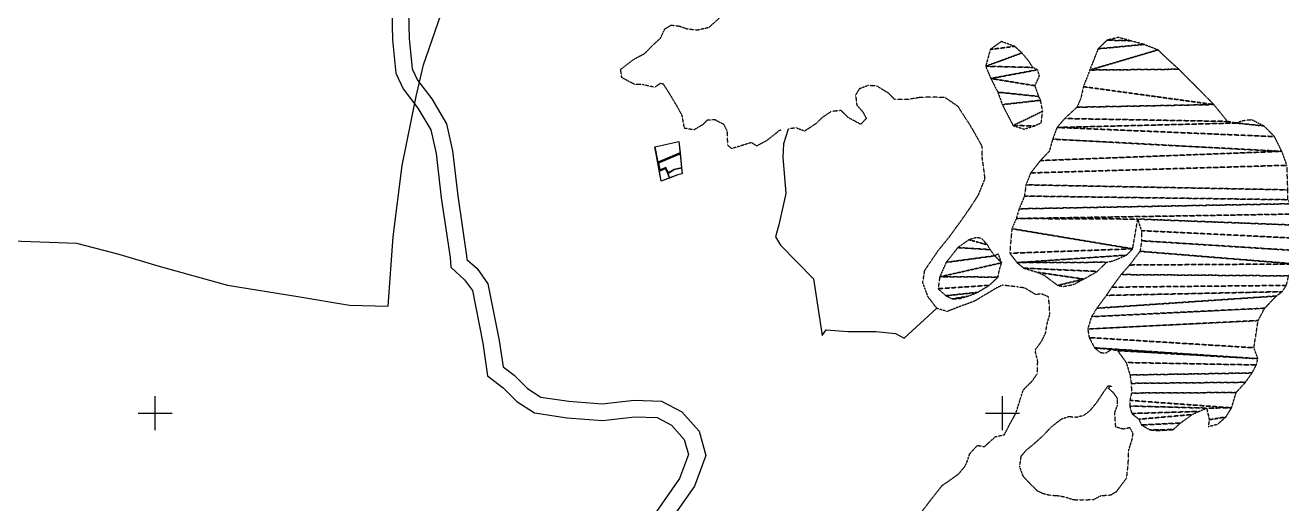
# Model space of a CAD drawing. Header units: metres. Extents: x 615331 to 657292, y 1301217 to 1321009.
# Drawn here: x 634580 to 636063, y 1317788 to 1318354 of the extents above; entities that cross this region are included whole.
import ezdxf

# ---------------------------------------------------------------- set-up
doc = ezdxf.new("R2010")
doc.units = ezdxf.units.M
doc.linetypes.add('HIDDEN', pattern=[0.375, 0.25, -0.125])
for name, color, linetype in [('2', 1, 'Continuous'), ('3', 7, 'Continuous'), ('42', 7, 'Continuous'), ('CIRCULO PI', 2, 'Continuous'), ('CVL_CUADCON_LIN', 8, 'Continuous')]:
    doc.layers.add(name, color=color, linetype=linetype)
picture_1 = doc.add_image_def('image2.jpg', size_in_pixel=(1123, 633))

# ---------------------------------------------------------------- blocks, each defined once
blk = doc.blocks.new('COORD')
at = {"layer": '42', "color": 2, "linetype": 'Continuous'}
for p, q in [((0, -2), (0, 2)), ((-2, 0), (2, 0))]:
    blk.add_line(p, q, dxfattribs=at)
blk = doc.blocks.new('COORD$')
at = {"layer": '42', "color": 2, "linetype": 'Continuous'}
blk.add_blockref('COORD', (0, 0), dxfattribs=at)

msp = doc.modelspace()

# ---------------------------------------------------------------- linework, layer by layer
at = {"color": 4}
msp.add_lwpolyline([(635351.65255, 1318216.25501), (635355.30755, 1318178.12981), (635350.18139, 1318176.99625), (635330.70778, 1318169.40752), (635323.21672, 1318210.07331)], close=True, dxfattribs=at)
at = {"layer": '2', "color": 1, "linetype": 'Continuous'}
for points in [[(634260.28523, 1318229.55108), (634386.17323, 1318239.04108), (634408.47623, 1318105.01908), (634499.99823, 1318101.41908), (634640.83523, 1318096.31208), (634690.78723, 1318083.11508), (634736.67823, 1318069.36508), (634818.75123, 1318046.84808), (634901.73923, 1318033.49408), (634962.84323, 1318022.95908), (635008.59623, 1318021.92108), (635014.30723, 1318103.86108), (635025.07923, 1318187.88808), (635041.46823, 1318269.43308), (635050.20923, 1318306.65108), (635101.44923, 1318454.68108), (635168.80323, 1318476.76008), (635304.53923, 1318519.91208), (635236.44823, 1318611.74308), (635086.22523, 1318545.55108)], [(635012.76453, 1318370.55699), (635013.7648, 1318336.52691), (635017.43714, 1318296.82583), (635026.18078, 1318278.47363), (635043.59463, 1318255.79176), (635058.89951, 1318229.94478), (635065.23341, 1318201.98912), (635071.23504, 1318149.66922), (635081.60851, 1318079.17388), (635082.4409, 1318067.9754), (635098.6831, 1318053.14598), (635107.81496, 1318040.42941), (635120.09454, 1317978.0943), (635125.83737, 1317939.55987), (635144.1011, 1317925.4791), (635160.49369, 1317909.43938), (635181.35253, 1317895.83691), (635219.60074, 1317890.10353), (635261.3569, 1317886.91763), (635299.36728, 1317891.09965), (635325.81856, 1317890.29901), (635342.65182, 1317881.4858), (635357.88326, 1317864.66208), (635362.69226, 1317846.63636), (635352.26984, 1317818.59544), (635313.34312, 1317762.43041)], [(635032.42503, 1318369.11339), (635033.34782, 1318337.71924), (635036.64181, 1318302.1084), (635042.99434, 1318288.77493), (635059.86706, 1318266.79789), (635077.34329, 1318237.28393), (635084.59378, 1318205.28276), (635090.68124, 1318152.21467), (635101.11186, 1318081.33088), (635101.41879, 1318077.2017), (635113.41702, 1318066.2471), (635126.23056, 1318048.40362), (635139.42262, 1317981.43642), (635144.06807, 1317950.26546), (635156.98947, 1317940.30345), (635172.82546, 1317924.80835), (635188.48503, 1317914.59643), (635221.80305, 1317909.60209), (635261.0277, 1317906.60934), (635298.58783, 1317910.74181), (635330.91916, 1317909.7632), (635354.84334, 1317897.23747), (635375.60643, 1317874.30382), (635383.24882, 1317845.65766), (635369.79164, 1317809.45193), (635331.20208, 1317753.77335)], [(635480.54523, 1318231.00808), (635475.09723, 1318213.54508), (635474.25323, 1318197.77108), (635477.76923, 1318155.08908), (635469.53523, 1318117.87708), (635465.62523, 1318103.59508), (635471.32123, 1318093.99308), (635510.38223, 1318054.23408), (635520.77023, 1317987.21508), (635525.27223, 1317993.87408), (635550.70323, 1317992.11208), (635583.74023, 1317991.95608), (635607.14423, 1317989.66308), (635617.36923, 1317984.17808), (635655.88023, 1318019.36208)]]:
    msp.add_lwpolyline(points, dxfattribs=at)
at = {"layer": '3', "color": 30, "linetype": 'HIDDEN'}
for points in [[(635472.74923, 1318229.78808), (635470.34523, 1318229.41208), (635454.73823, 1318217.03708), (635443.37623, 1318211.06308), (635436.98123, 1318215.05508), (635426.09823, 1318211.62808), (635413.69423, 1318207.92808), (635409.33023, 1318211.94408), (635408.63423, 1318228.45208), (635404.73423, 1318236.28508), (635394.25723, 1318241.75508), (635385.11523, 1318241.65108), (635379.59123, 1318235.99708), (635369.24523, 1318230.03508), (635358.04823, 1318231.93908), (635355.33423, 1318247.15408), (635349.36823, 1318258.01208), (635342.89423, 1318268.86408), (635333.57923, 1318283.75008), (635329.75523, 1318284.97608), (635323.20423, 1318280.32808), (635308.69123, 1318283.46508), (635299.03423, 1318283.86308), (635284.21423, 1318291.57008), (635282.83123, 1318301.46408), (635298.18923, 1318313.32808), (635311.06623, 1318320.08208), (635321.61123, 1318330.87508), (635329.65623, 1318338.08208), (635334.86523, 1318349.06708), (635342.17823, 1318353.72508), (635352.09723, 1318352.56808), (635361.27723, 1318349.36908), (635373.23123, 1318347.98108), (635387.16523, 1318351.19008), (635398.98223, 1318361.74308)], [(635655.88023, 1318019.36208), (635645.56423, 1318032.96608), (635639.27523, 1318049.91808), (635641.65223, 1318064.17508), (635657.89023, 1318087.99208), (635669.66323, 1318102.35608), (635684.41823, 1318122.59808), (635696.41423, 1318139.76008), (635705.14623, 1318153.58108), (635712.80423, 1318172.47208), (635711.12623, 1318185.92008), (635709.20023, 1318198.85608), (635709.31823, 1318210.80008), (635696.35523, 1318233.77508), (635680.84123, 1318257.73708), (635665.48123, 1318268.23308), (635648.20323, 1318268.79808), (635635.25623, 1318268.14208), (635621.56523, 1318265.95308), (635606.32723, 1318265.77808), (635598.61823, 1318273.56708), (635584.80823, 1318281.79408), (635574.89523, 1318282.44308), (635564.52623, 1318278.51308), (635560.03823, 1318271.09308), (635561.44223, 1318259.42108), (635568.64923, 1318251.11808), (635572.79923, 1318243.54308), (635566.02123, 1318236.60408), (635551.70923, 1318244.31808), (635542.97523, 1318252.85708), (635531.30423, 1318251.70708), (635520.46523, 1318244.46908), (635513.43223, 1318237.52808), (635499.81923, 1318228.47908), (635489.61423, 1318232.42708), (635480.54523, 1318231.00808)], [(635635.55123, 1317775.70508), (635647.56123, 1317791.59608), (635662.08223, 1317810.05708), (635681.73523, 1317824.00308), (635689.00123, 1317832.72508), (635691.72823, 1317838.60108), (635694.67423, 1317847.52808), (635703.70423, 1317857.54108), (635712.10223, 1317856.11208), (635725.17523, 1317867.95008), (635735.56423, 1317870.10208), (635742.27323, 1317883.13808), (635748.99423, 1317895.15708), (635753.89923, 1317910.45908), (635757.82023, 1317922.95508), (635768.36823, 1317933.49308), (635774.36723, 1317941.94708), (635774.96123, 1317956.69108), (635771.76223, 1317969.86808), (635779.76423, 1317980.88608), (635784.23123, 1317990.08408), (635786.13223, 1318001.54008), (635789.30923, 1318012.50308), (635787.80623, 1318032.81308), (635779.12823, 1318036.52608), (635772.79023, 1318035.43708), (635759.49123, 1318043.41608), (635751.09623, 1318044.59008), (635741.43123, 1318045.75008), (635733.03823, 1318046.67108), (635725.20923, 1318042.77008), (635700.23423, 1318027.74608), (635682.27523, 1318021.18908), (635668.11423, 1318015.69108), (635655.88023, 1318019.36208)], [(635862.93123, 1317926.95108), (635857.58923, 1317927.65308), (635850.84223, 1317917.92008), (635844.85123, 1317908.70408), (635836.33523, 1317898.18808), (635829.03123, 1317892.76908), (635820.67423, 1317890.64108), (635811.52223, 1317891.29808), (635802.66523, 1317888.40208), (635791.08423, 1317879.37608), (635781.04523, 1317868.84308), (635770.48523, 1317859.32108), (635761.17623, 1317851.59208), (635755.15923, 1317844.66208), (635753.26123, 1317832.95208), (635757.45823, 1317821.31108), (635766.45723, 1317811.75908), (635774.42023, 1317803.97308), (635780.80423, 1317800.99708), (635789.21123, 1317798.80608), (635797.59823, 1317798.39308), (635807.26923, 1317796.72508), (635816.95823, 1317793.53308), (635828.90023, 1317793.16108), (635841.08423, 1317793.80908), (635849.67023, 1317798.22708), (635861.34423, 1317799.12208), (635868.15423, 1317803.26608), (635879.91123, 1317819.15408), (635881.75123, 1317835.94608), (635882.33023, 1317851.96008), (635886.00923, 1317863.43708), (635887.44223, 1317871.33008), (635883.80623, 1317878.40308), (635875.95023, 1317876.78908), (635867.03223, 1317879.22808), (635865.82223, 1317896.23908), (635869.02523, 1317904.91508), (635869.19123, 1317912.54008), (635865.05523, 1317918.84508), (635858.38223, 1317924.86708), (635860.26023, 1317927.30208)]]:
    msp.add_lwpolyline(points, dxfattribs=at)
at = {"layer": 'CVL_CUADCON_LIN', "color": 2, "ltscale": 0.5}
for p, q in [((635326.56822, 1318191.87942), (635352.93132, 1318202.91617)), ((635328.50666, 1318181.35647), (635326.56822, 1318191.87942)), ((635327.69765, 1318191.26815), (635353.03124, 1318201.8739)), ((635329.26821, 1318182.74225), (635327.69765, 1318191.26815)), ((635352.93132, 1318202.91617), (635354.6443, 1318185.04809)), ((635335.73967, 1318184.27599), (635328.50666, 1318181.35647)), ((635336.22794, 1318185.55147), (635329.26821, 1318182.74225)), ((635338.49161, 1318178.66446), (635335.73967, 1318184.27599)), ((635339.35123, 1318179.18273), (635336.22794, 1318185.55147)), ((635345.8566, 1318183.10484), (635338.49161, 1318178.66446)), ((635354.6443, 1318185.04809), (635345.8566, 1318183.10484))]:
    msp.add_line(p, q, dxfattribs=at)
at = {"layer": 'CVL_CUADCON_LIN', "color": 2, "ltscale": 0.5, "flags": 128}
for points in [[(635351.65255, 1318216.25501), (635352.93132, 1318202.91617), (635326.56822, 1318191.87942), (635323.21672, 1318210.07331)], [(635354.6443, 1318185.04809), (635355.30755, 1318178.12981), (635350.18139, 1318176.99625), (635340.59717, 1318173.26134), (635338.49161, 1318178.66446), (635345.8566, 1318183.10484)]]:
    msp.add_lwpolyline(points, close=True, dxfattribs=at)
at = {"layer": 'CVL_CUADCON_LIN', "color": 6, "ltscale": 0.5, "flags": 128}
for points in [[(635323.21672, 1318210.07331), (635326.56822, 1318191.87942), (635352.93132, 1318202.91617)], [(635351.65255, 1318216.25501), (635352.93132, 1318202.91617)], [(635326.56822, 1318191.87942), (635328.50666, 1318181.35647)], [(635352.93132, 1318202.91617), (635354.6443, 1318185.04809)], [(635350.18139, 1318176.99625), (635340.49117, 1318173.22004)], [(635354.6443, 1318185.04809), (635345.8566, 1318183.10484)]]:
    msp.add_lwpolyline(points, dxfattribs=at)
for points in [[(635353.03124, 1318201.8739), (635354.6443, 1318185.04809), (635345.8566, 1318183.10484), (635339.35123, 1318179.18273), (635336.22794, 1318185.55147), (635329.26821, 1318182.74225), (635327.69765, 1318191.26815)], [(635328.50666, 1318181.35647), (635335.73967, 1318184.27599), (635338.49161, 1318178.66446), (635340.59717, 1318173.26134), (635330.70778, 1318169.40752)], [(635354.6443, 1318185.04809), (635355.30755, 1318178.12981), (635350.18139, 1318176.99625), (635340.59717, 1318173.26134), (635338.49161, 1318178.66446), (635345.8566, 1318183.10484)]]:
    msp.add_lwpolyline(points, close=True, dxfattribs=at)
at = {"layer": 'CVL_CUADCON_LIN', "color": 3, "ltscale": 0.5, "flags": 128}
for points in [[(635338.49161, 1318178.66446), (635335.73967, 1318184.27599), (635328.50666, 1318181.35647)], [(635345.8566, 1318183.10484), (635338.49161, 1318178.66446), (635340.59717, 1318173.26134)]]:
    msp.add_lwpolyline(points, dxfattribs=at)

# ---------------------------------------------------------------- block references
at = {"layer": '42', "color": 1, "linetype": 'Continuous', "xscale": 10, "yscale": 10}
for p in [(634733.49623, 1317895.48808), (635733.49623, 1317895.48808)]:
    msp.add_blockref('COORD$', p, dxfattribs=at)

# ---------------------------------------------------------------- pictures from other files: only their frames are drawn
at = {"layer": 'CIRCULO PI'}
image = msp.add_image(picture_1, insert=(633770.17231, 1316661.08331), size_in_units=(3689.82738, 2079.84037), dxfattribs=at)
image.dxf.flags = 7

# ---------------------------------------------------------------- meshes
at = {"layer": '3', "color": 30, "linetype": 'HIDDEN'}
mesh = msp.add_polyface(dxfattribs=at)
corners = [(635886.98023, 1318089.59508), (635744.46823, 1318113.37508), (635742.00523, 1318084.38008), (635879.69923, 1318082.14308), (635750.51423, 1318073.29708), (635856.17323, 1318073.74208), (635845.12023, 1318062.94408), (635758.46223, 1318066.78108), (635829.22223, 1318053.86908), (635774.77423, 1318061.88608), (635798.57323, 1318046.40408), (635884.17223, 1318335.27508), (635856.73123, 1318335.97708), (635900.22423, 1318330.88408), (635846.18123, 1318325.69308), (635916.80723, 1318324.46808), (635836.30723, 1318300.67808), (635941.45223, 1318301.62608), (635982.82323, 1318259.91908), (635828.91123, 1318281.02808), (635821.31423, 1318256.80208), (635998.79823, 1318240.02808), (635806.73523, 1318243.42208), (636008.98023, 1318238.11208), (635797.71123, 1318232.90108), (636054.37523, 1318222.11508), (636062.95723, 1318204.68008), (635792.53523, 1318219.12108), (635778.09223, 1318193.80008), (636068.98723, 1318188.23308), (635766.57523, 1318179.18508), (636070.08023, 1318159.27808), (635761.14823, 1318165.14708), (636070.21323, 1318147.59108), (635759.26723, 1318151.91308), (636073.06223, 1318142.79608), (635753.08923, 1318136.85008), (636080.82023, 1318130.68808), (635749.66423, 1318125.37708), (636082.49523, 1318117.49408), (635892.92823, 1318124.72808), (636083.94223, 1318102.01108), (635897.14823, 1318111.05508), (636084.61923, 1318087.28108), (635897.53923, 1318099.11708), (636079.46223, 1318071.72208), (635895.64923, 1318086.64508), (635883.38823, 1318070.49608), (636070.98723, 1318057.65008), (635873.35723, 1318059.20108), (636068.32123, 1318046.43908), (635862.35123, 1318044.33808), (636063.32623, 1318039.01308), (635855.85823, 1318034.60808), (636056.52723, 1318033.85308), (635844.60123, 1318019.48708), (636042.72223, 1318019.46608), (635838.36523, 1318009.50608), (636035.01423, 1318004.89408), (635833.95923, 1317994.97208), (636030.04723, 1317972.82108), (635835.59923, 1317984.82708), (636034.76623, 1317959.91608), (635842.08823, 1317972.70508), (635869.04923, 1317969.45608), (636032.81923, 1317952.52508), (635879.37023, 1317955.34408), (636027.84723, 1317943.06708), (635883.85623, 1317940.65808), (636020.09923, 1317932.05208), (635885.23923, 1317930.76408), (636009.06123, 1317919.98308), (635885.62423, 1317919.33408), (636003.67923, 1317901.88108), (635883.69123, 1317910.67308), (635974.21923, 1317901.54408), (635883.51223, 1317904.06408), (635965.12023, 1317897.62808), (635885.90023, 1317895.19808), (635957.28823, 1317893.98108), (635894.35923, 1317888.43408), (635943.17923, 1317883.91008), (635897.48523, 1317881.60908), (635934.88523, 1317876.19208), (635907.45623, 1317875.87908), (635996.94423, 1317891.13208), (635977.42423, 1317887.85908), (635862.17423, 1317970.90208), (636041.78623, 1318234.67608), (635863.77423, 1318075.35408), (635816.85023, 1318047.37508), (635805.44523, 1318045.21208), (635782.17723, 1318058.66708), (635742.88723, 1318096.07808), (635788.63423, 1318204.84708), (635825.76723, 1318267.27108), (635870.15723, 1318339.18008), (635928.87723, 1318312.91708), (636017.07823, 1318240.74608), (636027.47923, 1318241.88108), (635987.38923, 1317882.63708), (635975.99323, 1317879.71208), (635917.11923, 1317874.97308), (635855.11323, 1317966.50108), (635848.75523, 1317967.19108), (635887.89023, 1318076.64608)]
mesh.append_faces([[corners[k] for k in face] for face in [(8, 10, 91, 90), (12, 11, 96), (83, 84, 102), (85, 86, 101, 100), (87, 63, 104, 103), (23, 88, 99, 98)]], dxfattribs={"vtx0": -1, "color": 30})
mesh.append_faces([[corners[k] for k in face] for face in [(3, 4, 5, 89), (15, 16, 17, 97)]], dxfattribs={"vtx0": -1, "vtx1": -1, "color": 30})
mesh.append_faces([[corners[k] for k in face] for face in [(37, 38, 40, 39)]], dxfattribs={"vtx0": -1, "vtx1": -1, "vtx2": -1, "color": 30})
mesh.append_faces([[corners[k] for k in face] for face in [(23, 24, 25, 88), (62, 63, 87, 64)]], dxfattribs={"vtx0": -1, "vtx1": -1, "vtx3": -1, "color": 30})
mesh.append_faces([[corners[k] for k in face] for face in [(1, 0, 40, 38), (0, 2, 4, 3), (5, 4, 7, 6), (6, 7, 9, 8), (11, 12, 14, 13), (13, 14, 16, 15), (17, 16, 19, 18), (18, 20, 22, 21), (21, 22, 24, 23), (25, 24, 27, 26), (26, 28, 30, 29), (29, 30, 32, 31), (31, 32, 34, 33), (33, 34, 36, 35), (35, 36, 38, 37), (39, 40, 42, 41), (41, 42, 44, 43), (43, 44, 46, 45), (45, 47, 49, 48), (48, 49, 51, 50), (50, 51, 53, 52), (52, 53, 55, 54), (54, 55, 57, 56), (56, 57, 59, 58), (58, 59, 61, 60), (60, 61, 63, 62), (62, 64, 66, 65), (65, 66, 68, 67), (67, 68, 70, 69), (69, 70, 72, 71), (71, 72, 74, 73), (75, 76, 78, 77), (77, 78, 80, 79), (79, 80, 82, 81), (81, 82, 84, 83), (86, 85, 73, 75)]], dxfattribs={"vtx0": -1, "vtx2": -1, "color": 30})
mesh.append_faces([[corners[k] for k in face] for face in [(73, 74, 76, 75)]], dxfattribs={"vtx0": -1, "vtx2": -1, "vtx3": -1, "color": 30})
mesh.append_faces([[corners[k] for k in face] for face in [(0, 1, 93, 2), (8, 9, 92, 10), (18, 19, 95, 20), (26, 27, 94, 28), (45, 46, 105, 47)]], dxfattribs={"vtx0": -1, "vtx3": -1, "color": 30})
mesh = msp.add_polyface(dxfattribs=at)
corners = [(635747.84923, 1318328.63408), (635718.93523, 1318325.00008), (635756.32023, 1318320.85408), (635713.57423, 1318305.11908), (635769.21623, 1318303.72308), (635774.83523, 1318300.99208), (635719.58123, 1318290.70408), (635771.74823, 1318282.15308), (635776.21123, 1318269.49908), (635727.89323, 1318274.53708), (635778.29523, 1318264.95008), (635733.14123, 1318259.85908), (635780.72923, 1318252.01808), (635745.87023, 1318235.10408), (635771.52723, 1318234.88908), (635776.95123, 1318293.64708), (635764.30323, 1318311.28908), (635732.03623, 1318334.29708), (635758.87223, 1318230.93308), (635779.10523, 1318238.53308)]
mesh.append_faces([[corners[k] for k in face] for face in [(1, 0, 17), (14, 13, 18)]], dxfattribs={"vtx0": -1, "color": 30})
mesh.append_faces([[corners[k] for k in face] for face in [(2, 3, 4, 16), (5, 6, 7, 15), (12, 13, 14, 19)]], dxfattribs={"vtx0": -1, "vtx1": -1, "color": 30})
mesh.append_faces([[corners[k] for k in face] for face in [(0, 1, 3, 2), (4, 3, 6, 5), (7, 6, 9, 8), (8, 9, 11, 10), (10, 11, 13, 12)]], dxfattribs={"vtx0": -1, "vtx2": -1, "color": 30})
mesh = msp.add_polyface(dxfattribs=at)
corners = [(635732.22823, 1318073.08808), (635724.25923, 1318081.38208), (635659.26523, 1318056.49908), (635728.10223, 1318056.27008), (635717.80023, 1318046.49608), (635657.39323, 1318042.50208), (635704.17923, 1318038.21008), (635666.63223, 1318034.22308), (635692.04023, 1318033.49708), (635674.04123, 1318030.49608), (635715.73023, 1318094.24308), (635693.81623, 1318100.34508), (635718.84223, 1318088.68808), (635680.71523, 1318091.04808), (635666.94423, 1318073.61208), (635682.67323, 1318030.84908), (635729.29723, 1318062.89008), (635728.55323, 1318083.46408), (635709.04323, 1318101.53508), (635702.93023, 1318102.99008)]
mesh.append_faces([[corners[k] for k in face] for face in [(1, 0, 17), (8, 9, 15), (11, 10, 18, 19)]], dxfattribs={"vtx0": -1, "color": 30})
mesh.append_faces([[corners[k] for k in face] for face in [(0, 2, 3, 16)]], dxfattribs={"vtx0": -1, "vtx1": -1, "color": 30})
mesh.append_faces([[corners[k] for k in face] for face in [(0, 1, 14, 2)]], dxfattribs={"vtx0": -1, "vtx1": -1, "vtx3": -1, "color": 30})
mesh.append_faces([[corners[k] for k in face] for face in [(3, 2, 5, 4), (4, 5, 7, 6), (6, 7, 9, 8), (10, 11, 13, 12), (12, 13, 14, 1)]], dxfattribs={"vtx0": -1, "vtx2": -1, "color": 30})

doc.saveas('drawing.dxf')
